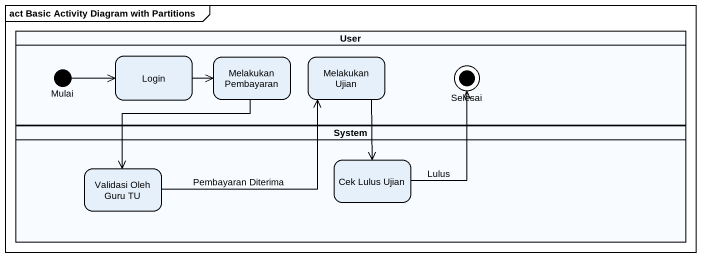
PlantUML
@startuml
mainframe act Basic Activity Diagram with Partitions
hide empty description
state User <<partition>> {
  state Mulai <<start>>
  state Login
  state "Melakukan Pembayaran" as Melakukan_Pembayaran
  state "Melakukan Ujian" as Melakukan_Ujian
  state Selesai <<end>>
}
state System <<partition>> {
  state "Validasi Oleh Guru TU" as Validasi_Oleh_Guru_TU
  state "Cek Lulus Ujian" as Cek_Lulus_Ujian
}
Mulai -right-> Login
Login -right-> Melakukan_Pembayaran
Melakukan_Pembayaran --> Validasi_Oleh_Guru_TU
Melakukan_Ujian --> Cek_Lulus_Ujian
Validasi_Oleh_Guru_TU -right-> Melakukan_Ujian : Pembayaran Diterima
Cek_Lulus_Ujian -up-> Selesai : Lulus
@enduml
